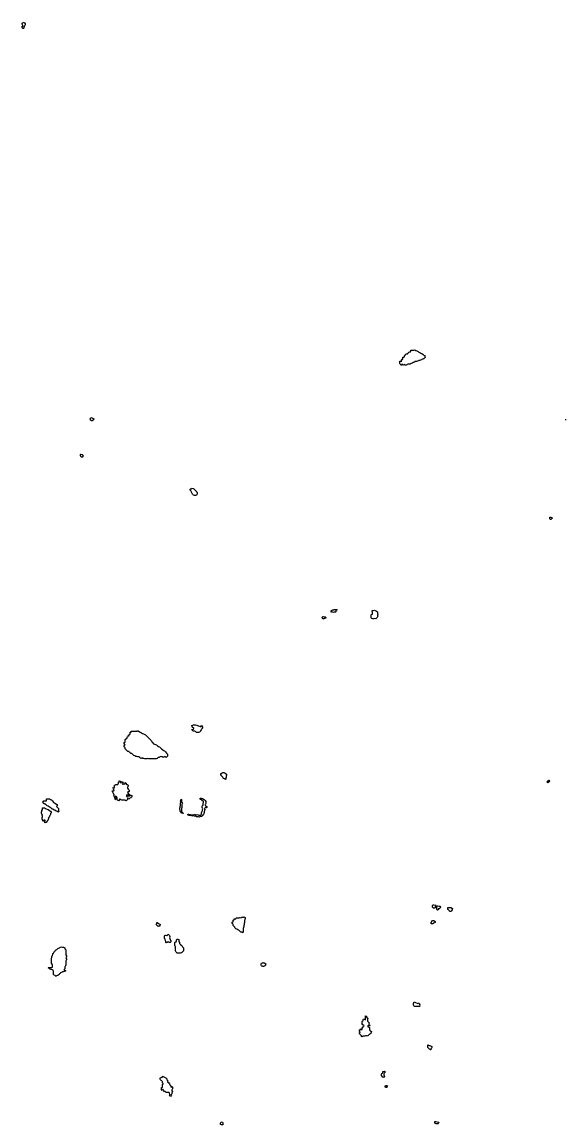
# Model space of a CAD drawing. Extents: x 450006 to 454999, y 6465006 to 6474995.
# Drawn here: x 451422 to 452499, y 6470556 to 6472742 of the extents above; entities that cross this region are included whole.
import ezdxf

# ---------------------------------------------------------------- set-up
doc = ezdxf.new("R2010")
doc.units = 0

msp = doc.modelspace()

# ---------------------------------------------------------------- linework, layer by layer
at = {"layer": '1010'}
for points in [[(451423, 6472729.58), (451421.54, 6472731), (451421.66, 6472732.32), (451421.8, 6472733), (451422, 6472733.98), (451423.98, 6472734), (451423, 6472735.32), (451421.9, 6472738.08), (451421.64, 6472740.34), (451423.2, 6472740.78), (451423.64, 6472742.34), (451426.08, 6472741), (451427.36, 6472739), (451427.36, 6472737), (451427, 6472735.76), (451426.36, 6472735), (451425.38, 6472733), (451425.2, 6472732.78), (451425.36, 6472731), (451425.38, 6472730.6), (451425, 6472729.94), (451424.22, 6472729.76), (451423, 6472729.58), (451423, 6472729.58)], [(452171, 6472063.98), (452169.98, 6472065), (452169.98, 6472066), (452169.98, 6472067), (452169.98, 6472068), (452169.98, 6472070), (452171.9, 6472070.08), (452173.9, 6472070.08), (452173.74, 6472072.24), (452174.02, 6472073.96), (452175.86, 6472074.12), (452176.12, 6472075.86), (452175.98, 6472078), (452177.98, 6472078), (452179.56, 6472078.42), (452179.82, 6472080.16), (452180.08, 6472081.9), (452181.72, 6472082.26), (452182.16, 6472083.82), (452183.66, 6472084.32), (452185.52, 6472084.46), (452186.36, 6472085.62), (452187.72, 6472086.26), (452187.98, 6472088), (452189.76, 6472088.22), (452191.62, 6472088.36), (452191.98, 6472090), (452191.98, 6472092), (452193.98, 6472092), (452195.94, 6472092.04), (452197.9, 6472092.08), (452199.84, 6472092.14), (452202.14, 6472091), (452203.68, 6472090.3), (452206.3, 6472089), (452207.98, 6472088), (452210, 6472087), (452211.98, 6472086), (452213.9, 6472085), (452216.26, 6472083), (452217.98, 6472082), (452219.76, 6472081), (452220.04, 6472079), (452220.14, 6472077), (452219, 6472075.84), (452218, 6472075), (452217, 6472074.22), (452215, 6472073.6), (452214, 6472073), (452213, 6472072.32), (452211, 6472071.62), (452209, 6472071.44), (452208.06, 6472071), (452207, 6472070.32), (452205, 6472070.02), (452203, 6472069.56), (452201, 6472069.56), (452200.24, 6472069), (452199, 6472068.02), (452197, 6472067.58), (452196.14, 6472067), (452195, 6472066.16), (452193, 6472065.64), (452192, 6472065), (452191, 6472064.3), (452189, 6472063.98), (452187, 6472063.76), (452185, 6472063.58), (452184, 6472063), (452183, 6472062.14), (452181, 6472062.14), (452179, 6472063.66), (452178, 6472063), (452177, 6472062), (452175, 6472063.9), (452174, 6472063.98), (452174, 6472063), (452173.92, 6472062.06), (452173, 6472062.2), (452171.98, 6472063), (452171, 6472063.98), (452171, 6472063.98)], [(451557, 6471953.8), (451555.8, 6471955), (451556.36, 6471955.62), (451557, 6471956.18), (451557.2, 6471956.78), (451557.58, 6471958.4), (451560.08, 6471957.9), (451562.12, 6471957), (451564.16, 6471955), (451563, 6471953.82), (451562, 6471953), (451561.5, 6471952.48), (451561, 6471952.46), (451560.2, 6471951.78), (451559, 6471951.8), (451557.36, 6471953), (451557, 6471953.8), (451557, 6471953.8)], [(452499.24, 6471953), (452499.44, 6471954.54), (452499.4, 6471955)], [(451539, 6471879.82), (451537.8, 6471881), (451537.16, 6471882.82), (451537.12, 6471883), (451537.24, 6471884.74), (451538.18, 6471885.8), (451540.34, 6471885), (451542.4, 6471883), (451542.26, 6471881.72), (451542.18, 6471881), (451541.88, 6471880.1), (451541, 6471879.82), (451540.34, 6471879.64), (451539, 6471879.82), (451539, 6471879.82)], [(451755, 6471814.46), (451754.52, 6471815), (451754.42, 6471815.56), (451755, 6471816), (451755.4, 6471816.58), (451757.32, 6471816.66), (451758.16, 6471817.82), (451760.42, 6471817.56), (451762, 6471817), (451763.86, 6471815), (451766.24, 6471813), (451767.66, 6471811), (451768.5, 6471809), (451768.46, 6471807), (451768, 6471805), (451767, 6471803.98), (451765, 6471803.4), (451763, 6471803.58), (451761, 6471804.08), (451759, 6471806.34), (451758.34, 6471807.64), (451757.92, 6471809), (451757.58, 6471810.4), (451757.32, 6471811), (451757, 6471811.76), (451756.26, 6471813), (451755, 6471814.46), (451755, 6471814.46)], [(452469, 6471755.82), (452467.54, 6471757), (452467.24, 6471758.74), (452467.3, 6471759), (452467.6, 6471760.38), (452469.44, 6471760.54), (452472.34, 6471759), (452471.84, 6471758.14), (452471, 6471757.76), (452470.54, 6471757.44), (452470.62, 6471757), (452470.16, 6471755.82), (452469, 6471755.82), (452469, 6471755.82)], [(452035, 6471572.5), (452033.76, 6471573), (452034.2, 6471573.78), (452034.42, 6471575), (452034.6, 6471575.38), (452035.92, 6471576.06), (452037.32, 6471576.66), (452039.32, 6471576.66), (452040.16, 6471577.82), (452042.12, 6471577.86), (452044.52, 6471577.46), (452045.74, 6471577), (452045, 6471576.48), (452043.46, 6471575), (452043.38, 6471573), (452043, 6471572.44), (452041, 6471572), (452039.96, 6471572.02), (452039, 6471571.92), (452037.66, 6471572.32), (452037, 6471572.32), (452035.36, 6471572.62), (452035, 6471572.5), (452035, 6471572.5)], [(452115, 6471559.46), (452113.26, 6471561), (452113.18, 6471562.8), (452113.16, 6471563), (452113.16, 6471564.82), (452113.22, 6471566.76), (452114.08, 6471567.9), (452115.96, 6471568.02), (452116.14, 6471569.84), (452116.04, 6471571.94), (452115.7, 6471574.28), (452116.02, 6471575.96), (452118.42, 6471575.56), (452120.06, 6471575.92), (452122.78, 6471575), (452123.82, 6471574.16), (452126.1, 6471573), (452126, 6471571), (452126.14, 6471569), (452126.5, 6471567), (452126.28, 6471565), (452126, 6471563), (452125, 6471561.98), (452124.66, 6471561), (452123, 6471559.32), (452121, 6471559.52), (452120.52, 6471559.46), (452119, 6471559.18), (452118.8, 6471559.18), (452117, 6471559.36), (452116.62, 6471559.36), (452115, 6471559.46), (452115, 6471559.46)], [(452017, 6471559.94), (452016.04, 6471561), (452016.46, 6471561.52), (452017, 6471562.04), (452017.2, 6471562.78), (452018.56, 6471563.42), (452020.7, 6471563.28), (452022.16, 6471563), (452024.36, 6471561), (452023, 6471560.28), (452021, 6471559.64), (452020.24, 6471559.74), (452019.32, 6471559), (452019.22, 6471558.76), (452019, 6471558.64), (452017.98, 6471559), (452017, 6471559.94), (452017, 6471559.94)], [(451759, 6471337.98), (451757.98, 6471339), (451758.26, 6471339.72), (451759, 6471339.94), (451760.04, 6471339.94), (451761.6, 6471340.38), (451761.9, 6471342.08), (451761, 6471343.24), (451759, 6471343.88), (451758.74, 6471345.24), (451758.32, 6471347.66), (451759.8, 6471348.18), (451761.4, 6471348.58), (451763.24, 6471348.74), (451765.24, 6471348.74), (451767.86, 6471348.12), (451770.88, 6471347), (451771.16, 6471346.82), (451774.36, 6471345.62), (451776.56, 6471345.42), (451776.58, 6471347.4), (451778.58, 6471347), (451778.56, 6471345), (451779.52, 6471343), (451779, 6471342.32), (451777.66, 6471341), (451777, 6471340.04), (451776.32, 6471339), (451775.48, 6471337), (451775, 6471336.24), (451773.66, 6471335), (451773, 6471334.28), (451771, 6471333.82), (451769, 6471333.82), (451767, 6471333.7), (451765, 6471335.76), (451764, 6471335.98), (451763, 6471335.98), (451762, 6471335.98), (451761, 6471335.98), (451759.98, 6471337), (451759, 6471337.98), (451759, 6471337.98)], [(451625, 6471303.98), (451624.04, 6471305), (451623.98, 6471306), (451623.98, 6471307), (451623.98, 6471308), (451625.68, 6471308.3), (451625, 6471309.98), (451623.98, 6471312), (451623.98, 6471314), (451625.74, 6471314.24), (451625.98, 6471316), (451625.82, 6471318.16), (451625.98, 6471320), (451627.74, 6471320.24), (451628.08, 6471321.9), (451629.64, 6471322.34), (451629.98, 6471324), (451630.22, 6471325.76), (451631.98, 6471326), (451631.98, 6471328), (451633.98, 6471328), (451633.98, 6471330), (451635.74, 6471330.24), (451635.98, 6471332), (451635.98, 6471334), (451637.82, 6471334.16), (451637.98, 6471336), (451639.86, 6471336.12), (451641.88, 6471336.1), (451643.86, 6471336.12), (451645.7, 6471336.28), (451647.98, 6471336), (451649.74, 6471336.24), (451650.12, 6471337.86), (451651.86, 6471337), (451654, 6471335), (451655.76, 6471334.22), (451658.22, 6471333), (451659.98, 6471332), (451662, 6471331), (451663.78, 6471330.2), (451666.1, 6471329), (451668.16, 6471327), (451670.28, 6471325), (451672.12, 6471323), (451674.3, 6471321), (451676, 6471319), (451678, 6471317), (451678.42, 6471315), (451680.42, 6471313), (451682.3, 6471311), (451683.78, 6471310.2), (451685.84, 6471310.14), (451688.14, 6471309), (451690.18, 6471307), (451691.98, 6471306), (451693.94, 6471305), (451696, 6471303), (451698, 6471301), (451700.22, 6471299), (451701.98, 6471298), (451704, 6471297), (451706, 6471295), (451708, 6471293), (451710, 6471291), (451710, 6471289), (451710, 6471287), (451709, 6471285.98), (451708, 6471285), (451707, 6471284.2), (451705, 6471285.74), (451703, 6471285.68), (451702, 6471285), (451701, 6471284.22), (451699, 6471285.7), (451697, 6471285.98), (451695, 6471285.6), (451694, 6471285), (451693, 6471283.98), (451691, 6471283.9), (451690, 6471283), (451689, 6471281.98), (451687, 6471281.7), (451685, 6471281.72), (451683, 6471281.46), (451681, 6471281.58), (451679, 6471281.62), (451677, 6471281.58), (451675, 6471281.66), (451673, 6471281.62), (451671, 6471281.98), (451669, 6471281.64), (451667, 6471281.56), (451665, 6471281.7), (451663, 6471281.98), (451661, 6471281.98), (451659, 6471283.58), (451658, 6471283), (451657, 6471282.32), (451655, 6471283.86), (451653, 6471285.58), (451651, 6471285.68), (451649, 6471285.78), (451647, 6471286.08), (451645, 6471287.66), (451643, 6471287.98), (451641, 6471289.98), (451639, 6471291.98), (451637, 6471291.98), (451635, 6471293.98), (451633, 6471295.9), (451631, 6471295.98), (451629, 6471297.98), (451627.98, 6471299), (451627, 6471299.98), (451625.98, 6471301), (451625.98, 6471302), (451625.86, 6471303), (451625, 6471303.98), (451625, 6471303.98)], [(451817, 6471247.74), (451815.74, 6471249), (451815.74, 6471250.24), (451815.72, 6471251), (451815.76, 6471252.22), (451817.44, 6471252.54), (451817.98, 6471254), (451819.58, 6471254.4), (451821.44, 6471254.54), (451823.84, 6471253), (451826.48, 6471251), (451826.68, 6471249), (451826.24, 6471247), (451825.72, 6471245), (451825.58, 6471243), (451825.32, 6471241), (451825, 6471240.4), (451823, 6471241.66), (451821, 6471242.16), (451820.3, 6471243), (451819.94, 6471244.04), (451819.48, 6471245), (451819, 6471245.76), (451817.76, 6471247), (451817, 6471247.74), (451817, 6471247.74)], [(452463, 6471234.36), (452462.5, 6471235), (452462.36, 6471235.62), (452462.84, 6471237), (452462.84, 6471237.14), (452463.92, 6471238.06), (452464.84, 6471239.14), (452465.8, 6471239), (452466.82, 6471237), (452466.38, 6471235.6), (452465, 6471235.32), (452463.82, 6471236.16), (452464.6, 6471235), (452463.8, 6471234.18), (452463, 6471234.36), (452463, 6471234.36)], [(451601, 6471215.84), (451600.52, 6471217), (451600.22, 6471217.76), (451601, 6471217.8), (451602.16, 6471217.82), (451603.66, 6471218.32), (451603.86, 6471220.12), (451603, 6471221.66), (451601.66, 6471224.32), (451603.72, 6471224.26), (451605.42, 6471224.56), (451605, 6471225.78), (451604.1, 6471227.88), (451605.32, 6471228.66), (451606.16, 6471229.82), (451607.64, 6471230.34), (451609.68, 6471230.3), (451611.4, 6471230.58), (451611.8, 6471232.18), (451612.56, 6471233.42), (451612.64, 6471235.34), (451614.36, 6471235.62), (451614.3, 6471237.68), (451616.4, 6471237), (451616.24, 6471235), (451617.98, 6471234), (451617.9, 6471236.08), (451619.88, 6471236.1), (451621.7, 6471235), (451621, 6471233.92), (451619.72, 6471233), (451620.54, 6471231), (451621.36, 6471230.62), (451622.18, 6471231.8), (451623.82, 6471232.16), (451625.98, 6471232), (451625.76, 6471234.22), (451627.68, 6471233), (451627.9, 6471231), (451629.66, 6471230.32), (451631.8, 6471229), (451632.02, 6471227), (451631, 6471225.68), (451630.28, 6471225), (451630.38, 6471223), (451632, 6471221), (451633.82, 6471219), (451633.94, 6471217), (451633, 6471215.98), (451631, 6471215.78), (451630.34, 6471215), (451632.08, 6471213), (451634.24, 6471211), (451633, 6471209.74), (451631, 6471209.7), (451629, 6471209.98), (451628.34, 6471209), (451628.52, 6471207), (451629.98, 6471206), (451629.98, 6471208), (451631.76, 6471208.22), (451633.74, 6471208.24), (451635.98, 6471208), (451635.68, 6471210.3), (451638.3, 6471209), (451640, 6471207), (451639, 6471205.98), (451638, 6471205), (451637, 6471203.98), (451635, 6471203.32), (451634.32, 6471203), (451633, 6471201.66), (451631, 6471203.98), (451630.32, 6471203), (451630.3, 6471201), (451629, 6471199.68), (451628.36, 6471199), (451627, 6471197.96), (451625, 6471199.66), (451623, 6471199.56), (451621, 6471199.82), (451619, 6471199.78), (451617, 6471200.16), (451615, 6471201.46), (451614.12, 6471201), (451613.96, 6471199), (451613, 6471198.2), (451611, 6471199.58), (451609.78, 6471202.2), (451609.96, 6471204.02), (451609, 6471205.98), (451607, 6471207.44), (451606.36, 6471207), (451608, 6471205), (451608.1, 6471203), (451607.6, 6471201), (451607, 6471200.28), (451605.9, 6471202.08), (451605.66, 6471204.32), (451605, 6471205.62), (451603.62, 6471208.36), (451603.9, 6471210.08), (451603.98, 6471211), (451603, 6471211.98), (451602.66, 6471213), (451602.22, 6471213.76), (451601.5, 6471215), (451601, 6471215.84), (451601, 6471215.84)], [(451463, 6471194.78), (451462.54, 6471195), (451462.18, 6471195.8), (451463, 6471196), (451463.98, 6471196), (451464.12, 6471197.86), (451465.98, 6471198), (451467.98, 6471198), (451469.98, 6471198), (451469.98, 6471200), (451469.98, 6471202), (451471.98, 6471202), (451473.62, 6471202.36), (451476.04, 6471201.94), (451478, 6471201), (451479.98, 6471200), (451482, 6471199), (451482.36, 6471197), (451484, 6471195), (451485.94, 6471194.04), (451488.04, 6471193), (451490.12, 6471191), (451492, 6471189), (451491, 6471187.98), (451490.08, 6471187), (451492, 6471185), (451494, 6471183), (451494, 6471181), (451494, 6471179), (451494.34, 6471177), (451493, 6471175.86), (451491, 6471177.64), (451489, 6471177.98), (451487, 6471179.66), (451485, 6471179.72), (451483, 6471181.36), (451481, 6471181.94), (451479, 6471183.74), (451477, 6471184.84), (451475, 6471186.02), (451473, 6471187.5), (451471, 6471188.34), (451469, 6471190.16), (451468.18, 6471191), (451467, 6471192.46), (451465.52, 6471192.46), (451465, 6471192.46), (451464.54, 6471193), (451463, 6471194.78), (451463, 6471194.78)], [(451735, 6471177.78), (451734.64, 6471179), (451734.64, 6471179.34), (451734.44, 6471181), (451734.44, 6471181.54), (451734.46, 6471183.52), (451734.68, 6471185.3), (451734.84, 6471187.14), (451735.24, 6471188.74), (451735.46, 6471190.52), (451735.72, 6471192.26), (451735.86, 6471194.12), (451736.26, 6471195.72), (451735.86, 6471198.12), (451736.32, 6471199.66), (451736.62, 6471201.36), (451737.48, 6471201), (451737.44, 6471199), (451737.7, 6471197), (451737.9, 6471195), (451739.24, 6471193), (451739, 6471192.18), (451737.92, 6471191), (451738.1, 6471189), (451738.32, 6471187), (451738.16, 6471185), (451737.62, 6471183), (451737.32, 6471181), (451737.26, 6471179), (451737.56, 6471177), (451739.58, 6471175), (451741.42, 6471173), (451741, 6471172.76), (451739, 6471173.78), (451738.14, 6471173.84), (451737, 6471174.4), (451736.48, 6471175), (451735.5, 6471176.48), (451735.22, 6471177), (451735, 6471177.78), (451735, 6471177.78)], [(451751, 6471169.92), (451750, 6471171), (451750.28, 6471171.7), (451751, 6471171.78), (451752, 6471171.98), (451754.74, 6471171), (451755.86, 6471170.12), (451757.9, 6471170.08), (451759.78, 6471170.2), (451761.64, 6471170.34), (451762.4, 6471171.58), (451764.4, 6471171), (451765.5, 6471170.48), (451767.54, 6471170.44), (451769.2, 6471170.78), (451772.02, 6471169.96), (451774.36, 6471169.62), (451776.16, 6471169.82), (451776.36, 6471171.62), (451777.32, 6471172.66), (451777.22, 6471174.76), (451777.98, 6471176), (451778.48, 6471177.5), (451779.22, 6471178.76), (451779.2, 6471180.78), (451779.74, 6471182.24), (451779, 6471184.32), (451778.78, 6471185.2), (451778.7, 6471187.28), (451779.2, 6471188.78), (451780.28, 6471189.7), (451780.26, 6471191.72), (451780.58, 6471193.4), (451781.3, 6471194.68), (451781.22, 6471196.76), (451781, 6471197.48), (451779, 6471198.48), (451777.32, 6471200.66), (451777, 6471201.36), (451776.66, 6471201), (451775, 6471200.62), (451774.22, 6471201.76), (451774.84, 6471203.14), (451776.52, 6471203.46), (451778.62, 6471203), (451779.4, 6471202.58), (451782.52, 6471201), (451784.52, 6471199), (451785.46, 6471197), (451786, 6471195), (451786.08, 6471193), (451785, 6471191.68), (451784.66, 6471191), (451784.66, 6471189), (451785.98, 6471188), (451788, 6471187), (451787.84, 6471185), (451787, 6471184.58), (451785, 6471184.74), (451783.24, 6471183), (451783.52, 6471181), (451783.12, 6471179), (451783, 6471177.98), (451782.76, 6471177), (451782.52, 6471175), (451782.02, 6471173), (451781, 6471171.36), (451780.66, 6471171), (451779.32, 6471169), (451779, 6471168.74), (451777, 6471167.36), (451775, 6471167.32), (451774.52, 6471167), (451773, 6471165.96), (451771, 6471166.38), (451769, 6471166.62), (451767, 6471166.44), (451765, 6471167.5), (451763, 6471167.98), (451761, 6471168.18), (451759, 6471167.98), (451757, 6471168.8), (451755.2, 6471168.78), (451755, 6471168.82), (451753.76, 6471169), (451753, 6471169.24), (451752.66, 6471169.32), (451751, 6471169.92), (451751, 6471169.92)], [(451461, 6471171.98), (451460.04, 6471173), (451459.98, 6471174), (451459.98, 6471175), (451460.36, 6471175.62), (451460.56, 6471177.42), (451460.48, 6471179.5), (451461.92, 6471180.06), (451462.08, 6471181.9), (451461.86, 6471184.12), (451463.64, 6471184.34), (451465.78, 6471184.2), (451468.2, 6471183), (451469.5, 6471182.48), (451472.7, 6471181.28), (451473.18, 6471181), (451476.04, 6471179), (451478.2, 6471177.78), (451479.26, 6471177), (451479.24, 6471175), (451479, 6471174.56), (451478.06, 6471173), (451477.64, 6471171), (451477, 6471169.8), (451476.46, 6471169), (451475.82, 6471167), (451475, 6471165.98), (451474.02, 6471165), (451473.92, 6471163), (451473.26, 6471161), (451473, 6471160.66), (451471.64, 6471159), (451471, 6471157.46), (451470.54, 6471157), (451469, 6471155.44), (451468.08, 6471155), (451467, 6471153.9), (451466.38, 6471155.6), (451465.98, 6471158), (451467.44, 6471158.54), (451467, 6471159.74), (451465, 6471159.54), (451464.22, 6471159), (451463, 6471157.76), (451461.76, 6471160.22), (451461.52, 6471162.46), (451461.54, 6471164.44), (451461.76, 6471166.22), (451461.88, 6471167), (451461.88, 6471168.1), (451461.66, 6471169), (451461.66, 6471170.32), (451461.98, 6471171), (451461, 6471171.98), (451461, 6471171.98)], [(452235, 6470988.24), (452234.76, 6470989), (452234.82, 6470989.16), (452235, 6470989.98), (452235.18, 6470990.8), (452235.9, 6470992.08), (452237.72, 6470992.26), (452240.38, 6470991.6), (452241.98, 6470991), (452241, 6470989.76), (452240.72, 6470989), (452240.06, 6470987), (452240.12, 6470985.86), (452239, 6470985.36), (452238.84, 6470985.14), (452237, 6470985.36), (452235.3, 6470987), (452235, 6470988.24), (452235, 6470988.24)], [(452245, 6470981.32), (452243.46, 6470983), (452243.32, 6470984.66), (452243.32, 6470985), (452243.58, 6470986.4), (452243.42, 6470988.56), (452244.18, 6470989.8), (452245.84, 6470990.14), (452248.46, 6470989.52), (452249.64, 6470989), (452250.62, 6470987), (452249.56, 6470985), (452249, 6470984.5), (452248, 6470983.98), (452247, 6470983.96), (452246.12, 6470983.86), (452246.12, 6470983), (452245.98, 6470982), (452245, 6470981.32), (452245, 6470981.32)], [(452267, 6470981.86), (452265.2, 6470983), (452265.2, 6470984.78), (452265.4, 6470985), (452265.4, 6470986.58), (452267.32, 6470986.66), (452269.22, 6470986.76), (452271.54, 6470986.44), (452274.78, 6470985), (452273.78, 6470983), (452273.56, 6470981), (452273, 6470980.32), (452271.28, 6470979), (452271.2, 6470978.78), (452271, 6470978.78), (452269.9, 6470979), (452269, 6470979.2), (452267.88, 6470981), (452267, 6470981.86), (452267, 6470981.86)], [(451689, 6470951.16), (451687.62, 6470953), (451687.82, 6470954.16), (451688.32, 6470955), (451688.6, 6470955.38), (451688.76, 6470957.22), (451689.56, 6470957), (451692.02, 6470955), (451694.48, 6470953.5), (451695.32, 6470953), (451695, 6470952.36), (451694.64, 6470951), (451694.42, 6470949.56), (451693, 6470949.82), (451692.14, 6470949.84), (451691, 6470949.18), (451689.18, 6470951), (451689, 6470951.16), (451689, 6470951.16)], [(451839, 6470953.98), (451838.26, 6470955), (451838.18, 6470955.8), (451838.18, 6470957), (451838.26, 6470957.72), (451839.68, 6470958.3), (451839.74, 6470960.24), (451840.14, 6470961.84), (451841.6, 6470962.38), (451841.74, 6470964.24), (451843.54, 6470964.44), (451845.46, 6470964.52), (451845.78, 6470966.2), (451847.5, 6470966.48), (451849.64, 6470966.34), (451851.64, 6470966.34), (451853.44, 6470966.54), (451855.64, 6470966.34), (451856.38, 6470967.6), (451858.56, 6470967.42), (451860.22, 6470967.76), (451861.96, 6470968.02), (451863.52, 6470967), (451863.38, 6470965), (451863.14, 6470963), (451863, 6470962.24), (451862.64, 6470961), (451862.28, 6470959), (451862.06, 6470957), (451861.86, 6470955), (451861.6, 6470953), (451861.26, 6470951), (451861, 6470949.72), (451860.8, 6470949), (451860.42, 6470947), (451860.04, 6470945), (451859.82, 6470943), (451859.8, 6470941), (451859.58, 6470939), (451859.16, 6470937), (451859, 6470936.32), (451857, 6470937.7), (451855, 6470937.88), (451853, 6470939.54), (451851, 6470941.52), (451849, 6470942.14), (451847, 6470943.86), (451845, 6470944.12), (451843.98, 6470946), (451843, 6470947.66), (451841.66, 6470949), (451841, 6470949.98), (451839.98, 6470951), (451839.98, 6470952), (451839.82, 6470953), (451839, 6470953.98), (451839, 6470953.98)], [(452233, 6470953.78), (452232.32, 6470955), (452232.38, 6470955.6), (452232.6, 6470957), (452232.2, 6470957.78), (452233.7, 6470958.28), (452233.76, 6470960.22), (452235.32, 6470960.66), (452237.36, 6470960.62), (452240.54, 6470959), (452240.18, 6470957), (452239, 6470956.28), (452237, 6470955.62), (452236.62, 6470955.36), (452236.4, 6470955), (452235.64, 6470954.34), (452235, 6470954.24), (452233.6, 6470954.38), (452233, 6470953.78), (452233, 6470953.78)], [(451705, 6470923.76), (451703.94, 6470925), (451703.76, 6470926.22), (451703.56, 6470927), (451703.56, 6470928.42), (451703.7, 6470930.28), (451704.34, 6470931.64), (451705.84, 6470932.14), (451708.14, 6470931), (451709.36, 6470930.62), (451710.08, 6470931.9), (451710.4, 6470933.58), (451711.66, 6470933), (451713.74, 6470931), (451714.32, 6470929), (451714.02, 6470927), (451714.3, 6470925), (451714.78, 6470923), (451715.9, 6470921), (451716.8, 6470919), (451715.2, 6470917), (451715, 6470916.94), (451713, 6470917.5), (451711, 6470918.38), (451709, 6470917.46), (451708.02, 6470917), (451707, 6470916.76), (451706.5, 6470917.48), (451706.22, 6470919), (451705.7, 6470920.28), (451705.78, 6470921), (451705.24, 6470922.74), (451705.22, 6470923), (451705, 6470923.76), (451705, 6470923.76)], [(451725, 6470909.64), (451724.48, 6470911), (451724.56, 6470911.42), (451724.34, 6470913), (451724.34, 6470913.64), (451724.38, 6470915.6), (451724.62, 6470917.36), (451725.7, 6470918.28), (451727.24, 6470918.74), (451727.54, 6470920.44), (451727.62, 6470922.36), (451728.24, 6470923.74), (451730.04, 6470923.94), (451732, 6470923), (451732.22, 6470921), (451732.16, 6470919), (451733.44, 6470917), (451733.58, 6470915), (451735.46, 6470913), (451738.04, 6470911), (451739.72, 6470909), (451741.38, 6470907), (451741.54, 6470905), (451741.6, 6470903), (451741.62, 6470901), (451741, 6470900.18), (451739.8, 6470899), (451739, 6470898.24), (451737.22, 6470897), (451737, 6470896.8), (451735, 6470896.28), (451733, 6470895.9), (451731, 6470896.24), (451729, 6470896.24), (451727, 6470898.34), (451725.48, 6470900.5), (451725.56, 6470902.42), (451725.34, 6470904.64), (451725.36, 6470905), (451725.84, 6470906.14), (451725.84, 6470907), (451725.44, 6470908.54), (451725.4, 6470909), (451725, 6470909.64), (451725, 6470909.64)], [(451475, 6470865.64), (451473.46, 6470867), (451474.12, 6470867.86), (451475, 6470867.94), (451476.14, 6470867.84), (451478.2, 6470867.78), (451480.02, 6470867.96), (451481.56, 6470868.42), (451481.96, 6470870.02), (451481.74, 6470872.24), (451481, 6470873.98), (451479.98, 6470876), (451479.98, 6470878), (451479.78, 6470880.2), (451479.8, 6470882.18), (451479.8, 6470884.18), (451480.04, 6470885.94), (451480.38, 6470887.6), (451480.58, 6470889.4), (451481.48, 6470890.5), (451481.92, 6470892.06), (451482.22, 6470893.76), (451482.64, 6470895.34), (451483.6, 6470896.38), (451484.34, 6470897.64), (451485.36, 6470898.62), (451486.24, 6470899.74), (451487.32, 6470900.66), (451488.12, 6470901.86), (451489.36, 6470902.62), (451490.34, 6470903.64), (451491.48, 6470904.5), (451492.5, 6470905.48), (451493.9, 6470906.08), (451495.42, 6470906.56), (451496.34, 6470907.64), (451497.68, 6470908.3), (451499.58, 6470908.4), (451501.66, 6470908.32), (451503.98, 6470908), (451506, 6470907), (451506.44, 6470905), (451508, 6470903), (451508.16, 6470901), (451508.24, 6470899), (451508.2, 6470897), (451508.36, 6470895), (451508.4, 6470893), (451509.8, 6470891), (451509.72, 6470889), (451509, 6470887.98), (451508.32, 6470887), (451509.76, 6470885), (451509.68, 6470883), (451509, 6470881.98), (451508.34, 6470881), (451508.38, 6470879), (451508.28, 6470877), (451508, 6470875), (451508, 6470873), (451507.7, 6470871), (451507, 6470869.98), (451506.04, 6470869), (451506, 6470867), (451506, 6470865), (451505, 6470863.98), (451504.44, 6470863), (451505.88, 6470862.1), (451508.1, 6470861), (451507, 6470860.2), (451505, 6470859.52), (451503, 6470859.38), (451502, 6470859), (451501, 6470858.14), (451499, 6470857.76), (451497.98, 6470857), (451497, 6470855.98), (451496, 6470855), (451495, 6470853.98), (451494, 6470853), (451493, 6470851.98), (451491, 6470851.98), (451490, 6470851), (451489, 6470850.1), (451487, 6470851.84), (451485, 6470852.18), (451483.98, 6470854), (451483.9, 6470856.08), (451483.82, 6470858.16), (451483.7, 6470860.28), (451483, 6470861.66), (451481, 6470863.38), (451480.52, 6470863.46), (451479, 6470863.6), (451478.28, 6470863.7), (451477, 6470864.1), (451475.76, 6470865), (451475, 6470865.64), (451475, 6470865.64)], [(451897, 6470870.42), (451895.96, 6470871), (451895.66, 6470872.32), (451895.66, 6470873), (451895.52, 6470874.46), (451895.98, 6470876), (451897.36, 6470876.62), (451898.64, 6470877.34), (451900, 6470877), (451901.32, 6470876.66), (451904.54, 6470875), (451904.14, 6470873), (451903.26, 6470871), (451903, 6470870.74), (451901.6, 6470870.38), (451901, 6470869.42), (451900.58, 6470869.4), (451899, 6470869.82), (451897.96, 6470870.02), (451897, 6470870.42), (451897, 6470870.42)], [(452199, 6470790.56), (452198.64, 6470791), (452198, 6470791.98), (452197.32, 6470793), (452197.54, 6470794.44), (452197.32, 6470796.66), (452198.18, 6470797.8), (452198.48, 6470799.5), (452200.24, 6470799), (452201.4, 6470798.58), (452204.58, 6470797), (452206, 6470795.98), (452206.5, 6470797.48), (452207.72, 6470797), (452209.58, 6470795), (452209.54, 6470793), (452209.86, 6470791), (452209, 6470790.22), (452207, 6470790.06), (452205, 6470790.64), (452203.68, 6470790.3), (452203, 6470790.28), (452201.42, 6470790.56), (452201, 6470790.46), (452199.44, 6470790.54), (452199, 6470790.56), (452199, 6470790.56)], [(452091, 6470735.66), (452090.06, 6470737), (452089.74, 6470738.24), (452091, 6470738.32), (452091.42, 6470738.56), (452091, 6470740), (452090, 6470741.98), (452090, 6470743.98), (452092, 6470743.98), (452092, 6470745.98), (452093.98, 6470745), (452095.54, 6470744.44), (452095.52, 6470746.46), (452095.54, 6470748.44), (452097.22, 6470748.76), (452097.32, 6470750.66), (452098, 6470751.98), (452099.8, 6470752.18), (452099, 6470753.68), (452097, 6470753.7), (452095.7, 6470756.28), (452095.8, 6470758.18), (452095.9, 6470760.08), (452096.16, 6470761.82), (452097.76, 6470762.22), (452097.44, 6470764.54), (452098, 6470765.98), (452099.98, 6470765), (452102, 6470763.98), (452102, 6470765.98), (452101.94, 6470768.04), (452102.3, 6470769.68), (452102.4, 6470771.58), (452104.34, 6470771), (452103.98, 6470769), (452106.54, 6470767), (452106.06, 6470765), (452105.98, 6470763), (452105.98, 6470761), (452107.98, 6470759), (452109.98, 6470757), (452109, 6470756), (452107.98, 6470755), (452110, 6470753.98), (452111.74, 6470753), (452111, 6470752), (452109, 6470752), (452107, 6470752), (452105.98, 6470751), (452107.72, 6470750.26), (452110.26, 6470749), (452110.42, 6470747), (452110.18, 6470745), (452110.54, 6470743), (452112, 6470741.98), (452113.9, 6470741), (452113.72, 6470739), (452113, 6470737.76), (452112.52, 6470737), (452111, 6470735.46), (452110.1, 6470735), (452109, 6470734.4), (452107.72, 6470733), (452107, 6470731.76), (452105, 6470732), (452103, 6470732.02), (452101, 6470731.84), (452099, 6470731.82), (452097, 6470731.54), (452095.98, 6470731), (452095, 6470730.12), (452094, 6470731), (452094, 6470731.98), (452093.56, 6470733), (452093, 6470733.6), (452091.6, 6470735), (452091, 6470735.66), (452091, 6470735.66)], [(452227, 6470707.44), (452225.74, 6470709), (452225.74, 6470710.24), (452225.74, 6470711), (452225.46, 6470712.52), (452225.52, 6470714.46), (452228.7, 6470713.28), (452229.8, 6470713), (452232.18, 6470711.8), (452233.44, 6470711), (452233.86, 6470709), (452233, 6470707.6), (452232.48, 6470707), (452231.9, 6470705), (452231.78, 6470704.2), (452231, 6470704.16), (452230.04, 6470705), (452229, 6470705.8), (452227.4, 6470707), (452227, 6470707.44), (452227, 6470707.44)], [(451697, 6470643.76), (451695.58, 6470645), (451695.44, 6470646.54), (451695.54, 6470647), (451695.54, 6470648.44), (451696.22, 6470649.76), (451698.1, 6470649.88), (451700, 6470649.98), (451700, 6470651.98), (451702.36, 6470651), (451703.7, 6470650.28), (451706.58, 6470649), (451708.5, 6470647), (451708.4, 6470645), (451710.38, 6470643), (451709.98, 6470641), (451712.18, 6470639), (451713.84, 6470637), (451714.46, 6470635), (451716.16, 6470633), (451716.34, 6470631), (451718, 6470629.98), (451718, 6470631.98), (451719.98, 6470631), (451719.98, 6470629), (451719.98, 6470627), (451719, 6470626), (451718.34, 6470625), (451718.5, 6470623), (451719.98, 6470621), (451719, 6470620), (451718.62, 6470619), (451718.36, 6470617), (451717, 6470615.62), (451716.18, 6470615), (451717.84, 6470613), (451717, 6470612.48), (451715, 6470612.16), (451713.52, 6470614.46), (451714.08, 6470615.9), (451713.78, 6470618.2), (451713, 6470619.52), (451711, 6470619.66), (451709, 6470619.58), (451707, 6470619.68), (451705, 6470621.8), (451703, 6470622), (451702, 6470623.98), (451701, 6470626), (451699.98, 6470625), (451699, 6470624), (451698, 6470625.98), (451698, 6470627.98), (451698, 6470629.98), (451700, 6470629.98), (451700, 6470631.98), (451699.98, 6470634), (451699.9, 6470636.08), (451701.32, 6470636.66), (451701, 6470638), (451700, 6470639), (451700, 6470639.98), (451699.64, 6470641), (451699, 6470641.88), (451698.26, 6470643), (451697, 6470643.76), (451697, 6470643.76)], [(452135, 6470652.04), (452133.8, 6470653), (452134.22, 6470653.76), (452133.72, 6470655), (452133.96, 6470656.02), (452134.74, 6470657.24), (452135.82, 6470658.16), (452136.26, 6470659.72), (452136.68, 6470661.3), (452138.26, 6470661.72), (452140.12, 6470661.86), (452141.64, 6470661), (452141, 6470659.96), (452139.94, 6470659), (452139, 6470657.94), (452138.62, 6470657), (452138.54, 6470655), (452139.28, 6470653), (452139.54, 6470651), (452139.52, 6470650.46), (452139, 6470650.26), (452137.98, 6470650), (452137, 6470649.9), (452135.5, 6470651), (452135, 6470652.04), (452135, 6470652.04)], [(452141, 6470630.84), (452140.78, 6470631), (452140.86, 6470631.12), (452141, 6470631.44), (452141.48, 6470632.5), (452142.16, 6470633.82), (452143.98, 6470634), (452145.94, 6470633), (452145, 6470631.48), (452144.5, 6470631.48), (452144.54, 6470631), (452144.22, 6470629.76), (452143, 6470629.86), (452141.2, 6470630.78), (452141, 6470630.84), (452141, 6470630.84)], [(451815, 6470556.66), (451814.76, 6470557), (451814.8, 6470557.18), (451814.8, 6470559), (451814.84, 6470559.14), (451815.58, 6470560.4), (451816.34, 6470561.64), (451818.66, 6470561), (451819.46, 6470559), (451819.76, 6470557), (451819.8, 6470556.18), (451819, 6470555.98), (451818.24, 6470555.74), (451817, 6470555.52), (451815.5, 6470556.48), (451815, 6470556.66), (451815, 6470556.66)], [(452241, 6470558.16), (452239.64, 6470559), (452239.46, 6470560.52), (452239.46, 6470561), (452239.9, 6470562.08), (452241.34, 6470562.64), (452243.98, 6470562), (452246.66, 6470561.32), (452247.32, 6470561), (452247, 6470560), (452246.76, 6470559), (452246.22, 6470557.76), (452245, 6470557.78), (452244.54, 6470557.44), (452243, 6470557.44), (452241.98, 6470558), (452241, 6470558.16), (452241, 6470558.16)]]:
    msp.add_lwpolyline(points, dxfattribs=at)

doc.saveas('drawing.dxf')
